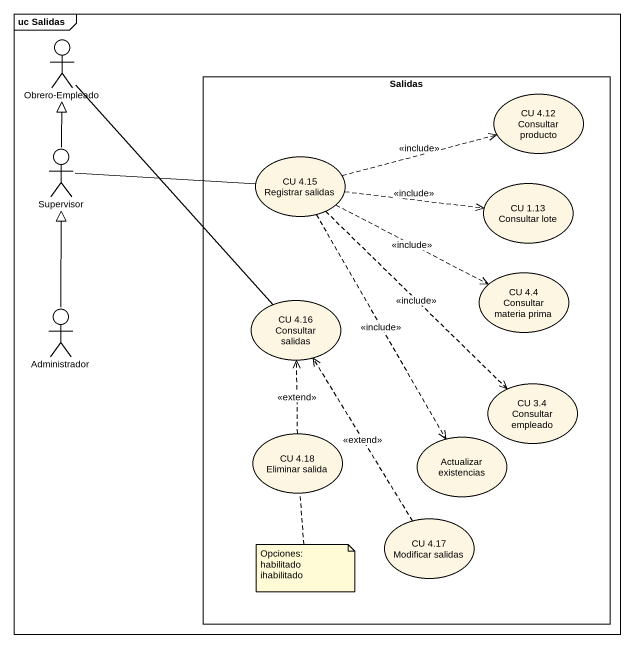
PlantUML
@startuml
mainframe uc Salidas
actor "Obrero-Empleado" as Obrero_Empleado
rectangle Salidas {
  usecase "CU 4.12 Consultar producto" as CU_4_12_Consultar_producto
  usecase "CU 4.15 Registrar salidas" as CU_4_15_Registrar_salidas
  usecase "CU 1.13 Consultar lote" as CU_1_13_Consultar_lote
  usecase "CU 4.16 Consultar salidas" as CU_4_16_Consultar_salidas
  usecase "CU 4.4 Consultar materia prima" as CU_4_4_Consultar_materia
  usecase "CU 3.4 Consultar empleado" as CU_3_4_Consultar_empleado
  usecase "CU 4.18 Eliminar salida" as CU_4_18_Eliminar_salida
  usecase "Actualizar existencias" as Actualizar_existencias
  usecase "CU 4.17 Modificar salidas" as CU_4_17_Modificar_salidas
}
actor Supervisor
actor Administrador
Obrero_Empleado -- CU_4_16_Consultar_salidas
Supervisor -up-|> Obrero_Empleado
Supervisor -right- CU_4_15_Registrar_salidas
CU_4_15_Registrar_salidas .right.> CU_4_12_Consultar_producto : <<include>>
CU_4_15_Registrar_salidas .right.> CU_1_13_Consultar_lote : <<include>>
CU_4_15_Registrar_salidas .right.> CU_4_4_Consultar_materia : <<include>>
CU_4_15_Registrar_salidas ..> CU_3_4_Consultar_empleado : <<include>>
CU_4_15_Registrar_salidas ..> Actualizar_existencias : <<include>>
Administrador -up-|> Supervisor
CU_4_18_Eliminar_salida .up.> CU_4_16_Consultar_salidas : <<extend>>
CU_4_17_Modificar_salidas .up.> CU_4_16_Consultar_salidas : <<extend>>
note bottom of CU_4_18_Eliminar_salida
  Opciones:
  habilitado
  ihabilitado
end note
@enduml
